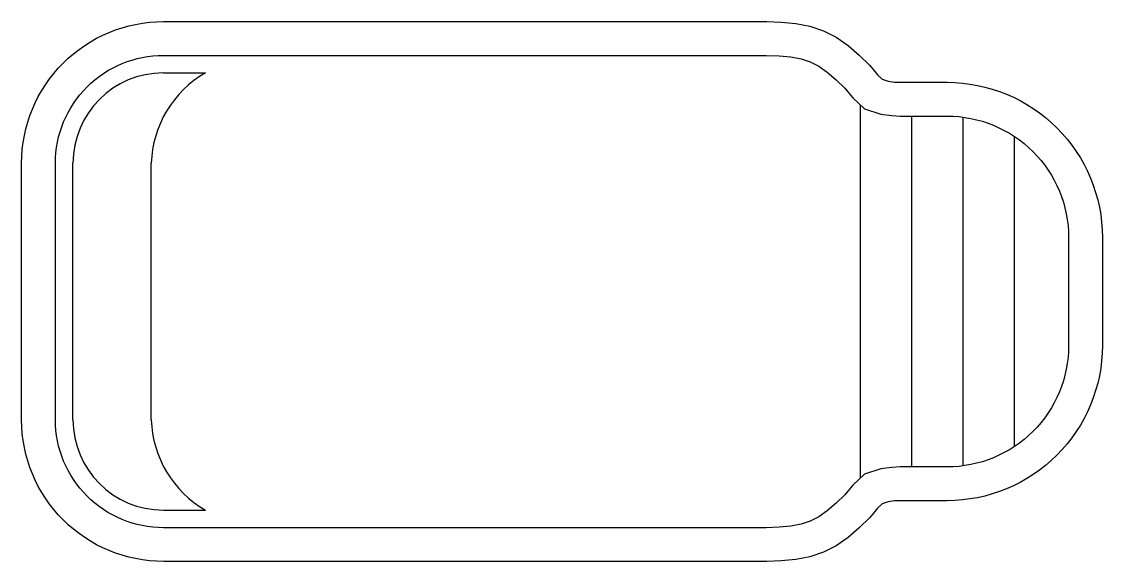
# Model space of a CAD drawing. Header units: millimetres. Extents: x 77.34 to 85.34, y 93.72 to 97.72.
import ezdxf

# ---------------------------------------------------------------- set-up
doc = ezdxf.new("R2010")
doc.units = ezdxf.units.MM
doc.header["$LTSCALE"] = 10
doc.layers.add('piscinas_igui', color=3, linetype='Continuous')

msp = doc.modelspace()

# ---------------------------------------------------------------- linework, layer by layer
at = {"layer": 'piscinas_igui', "color": 2}
for p, q in [((78.3887, 97.3445), (78.7003, 97.3445)), ((83.5487, 94.3435), (83.5487, 97.1056)), ((83.9287, 94.4245), (83.9287, 97.0245)), ((84.3087, 94.4326), (84.3087, 97.0165)), ((84.6887, 94.5762), (84.6887, 96.8729)), ((77.7187, 94.7745), (77.7187, 96.6745)), ((78.2987, 94.7745), (78.2987, 96.6745)), ((78.3887, 94.1045), (78.7003, 94.1045))]:
    msp.add_line(p, q, dxfattribs=at)
at = {"layer": 'piscinas_igui'}
for points in [[(83.8484, 94.1745), (83.8011, 94.1723), (83.7541, 94.1663), (83.7094, 94.1513), (83.6753, 94.1187), (83.6449, 94.0824), (83.6142, 94.0464), (83.5374, 93.9722), (83.4566, 93.9024), (83.3693, 93.841), (83.2745, 93.7921), (83.1733, 93.7581), (83.0685, 93.7379), (82.9622, 93.7282), (82.8555, 93.7245), (78.3887, 93.7245, -0.414214), (77.3387, 94.7745), (77.3387, 96.6745, -0.414214), (78.3887, 97.7245), (82.8555, 97.7245), (82.9622, 97.7209), (83.0685, 97.7112), (83.1733, 97.6909), (83.2745, 97.657), (83.3693, 97.6081), (83.4566, 97.5466), (83.5374, 97.4769), (83.6142, 97.4027), (83.6449, 97.3667), (83.6753, 97.3304), (83.7094, 97.2978), (83.7541, 97.2827), (83.8011, 97.2768), (83.8484, 97.2745), (84.1887, 97.2745, -0.414214), (85.3387, 96.1245), (85.3387, 95.3245, -0.414214), (84.1887, 94.1745)], [(83.8424, 94.4245), (83.7794, 94.4215), (83.698, 94.4112), (83.577, 94.3705), (83.4925, 94.2898), (83.4541, 94.2438), (83.4319, 94.2179), (83.3687, 94.1568), (83.3025, 94.0997), (83.2394, 94.0553), (83.1769, 94.023), (83.1096, 94.0004), (83.0334, 93.9857), (82.9465, 93.9778), (82.8512, 93.9745), (78.3887, 93.9745, -0.414214), (77.5887, 94.7745), (77.5887, 96.6745, -0.414214), (78.3887, 97.4745), (82.8512, 97.4745), (82.9465, 97.4713), (83.0334, 97.4633), (83.1096, 97.4486), (83.1769, 97.426), (83.2394, 97.3938), (83.3025, 97.3493), (83.3687, 97.2922), (83.4319, 97.2311), (83.4541, 97.2052), (83.4925, 97.1592), (83.577, 97.0786), (83.698, 97.0378), (83.7794, 97.0276), (83.8424, 97.0245), (84.1887, 97.0245, -0.414214), (85.0887, 96.1245), (85.0887, 95.3245, -0.414214), (84.1887, 94.4245)]]:
    msp.add_lwpolyline(points, format="xyb", close=True, dxfattribs=at)
at = {"layer": 'piscinas_igui', "color": 2}
for centre, radius, start, end in [((78.3887, 96.6745), 0.67, 90, 180), ((79.0997, 96.6498), 0.8014, 119.89472, 178.23004), ((78.3887, 94.7745), 0.67, 180, 270), ((79.0997, 94.7993), 0.8014, 181.76996, 240.10528)]:
    msp.add_arc(centre, radius, start, end, dxfattribs=at)

doc.saveas('drawing.dxf')
